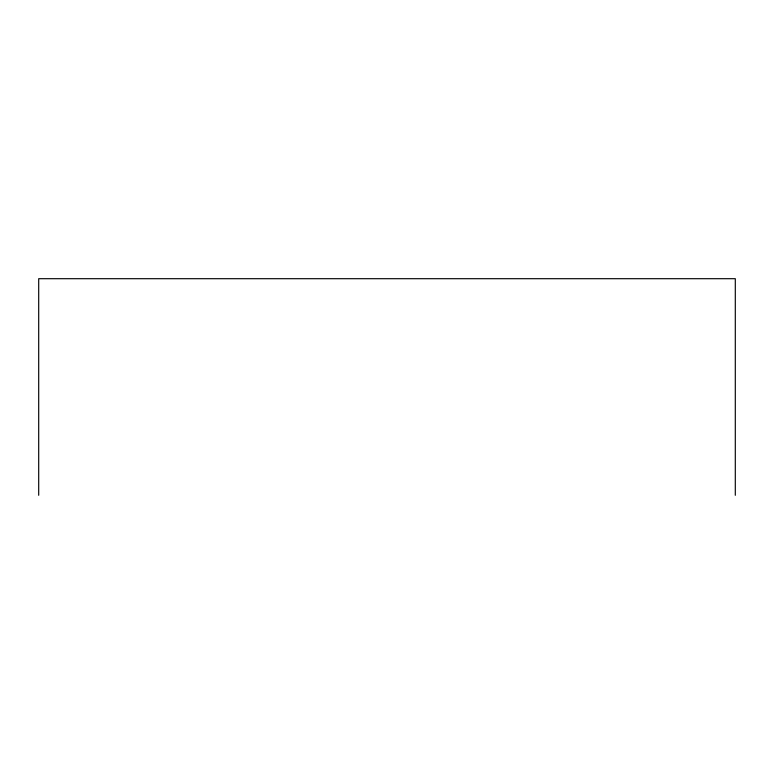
<?xml version="1.0" encoding="UTF-8"?>
<svg xmlns="http://www.w3.org/2000/svg" width="774" height="774" viewBox="0 0 774 774"><rect width="100%" height="100%" fill="white"/><g stroke="black" fill="none" stroke-linecap="round" stroke-linejoin="round"><path stroke-width="1.16" d="M735.3 495.302L735.3 278.698L38.7 278.698L38.7 495.302"/></g></svg>
